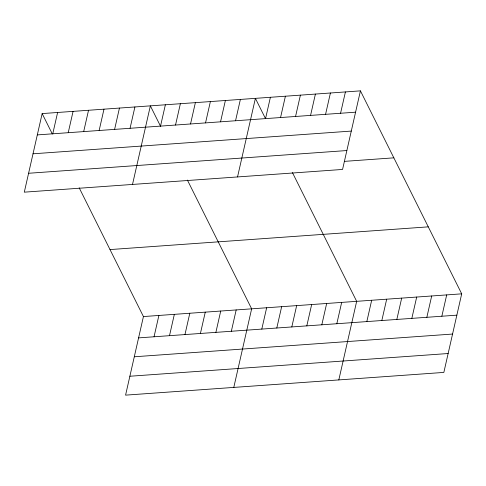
<?xml version="1.0" encoding="UTF-8"?>
<svg xmlns="http://www.w3.org/2000/svg" width="486" height="486" viewBox="0 0 486 486"><rect width="100%" height="100%" fill="white"/><g stroke="black" fill="none" stroke-linecap="round" stroke-linejoin="round"><path stroke-width="0.73" d="M42.154 113.584L24.3 192.164L342.569 169.444L360.424 90.858L42.154 113.584L52.312 133.942M52.767 133.808L57.609 112.479M68.228 132.702L73.07 111.379M83.683 131.597L88.531 110.273M99.144 130.491L103.986 109.168M114.605 129.391L119.447 108.062M130.06 128.286L134.908 106.963M132.514 184.437L150.362 105.857L160.52 126.214M160.526 126.111L165.368 104.788M175.525 125.042L180.373 103.712M79.182 187.796L143.431 316.556L125.576 395.142L443.846 372.416L461.7 293.836L360.424 90.858M190.53 123.966L195.378 102.643M154.044 336.78L158.892 315.457M205.535 122.897L210.383 101.574M169.505 335.674L174.346 314.351M220.541 121.828L225.383 100.499M184.966 334.575L189.807 313.245M235.546 120.753L240.388 99.43M200.42 333.469L205.268 312.146M237.539 176.94L255.393 98.36L265.55 118.718M215.881 332.363L220.723 311.04M265.55 118.614L270.398 97.285M231.342 331.264L236.184 309.934M280.556 117.539L285.404 96.216M233.79 387.415L251.645 308.835L187.396 180.069M295.561 116.47L300.403 95.147M261.802 329.089L266.65 307.76M310.566 115.401L315.408 94.071M276.807 328.014L281.649 306.69M325.571 114.325L330.413 93.002M291.813 326.944L296.654 305.621M340.571 113.256L345.418 91.933M306.812 325.875L311.66 304.546M321.817 324.8L326.665 303.477M336.822 323.731L341.67 302.407M338.821 379.918L356.669 301.332L292.42 172.573M366.833 321.586L371.675 300.263M381.832 320.517L386.68 299.194M396.837 319.442L401.685 298.118M411.842 318.373L416.69 297.049M426.848 317.303L431.69 295.974M441.853 316.228L446.695 294.905M37.307 134.908L355.576 112.187M33.018 153.801L351.287 131.08M28.595 173.271L346.858 150.545M344.331 161.376L393.842 157.841M110.012 249.579L428.275 226.853M143.431 316.556L461.7 293.836M138.589 337.885L456.852 315.159M134.294 356.779L452.563 334.052M129.871 376.243L448.141 353.522"/></g></svg>
